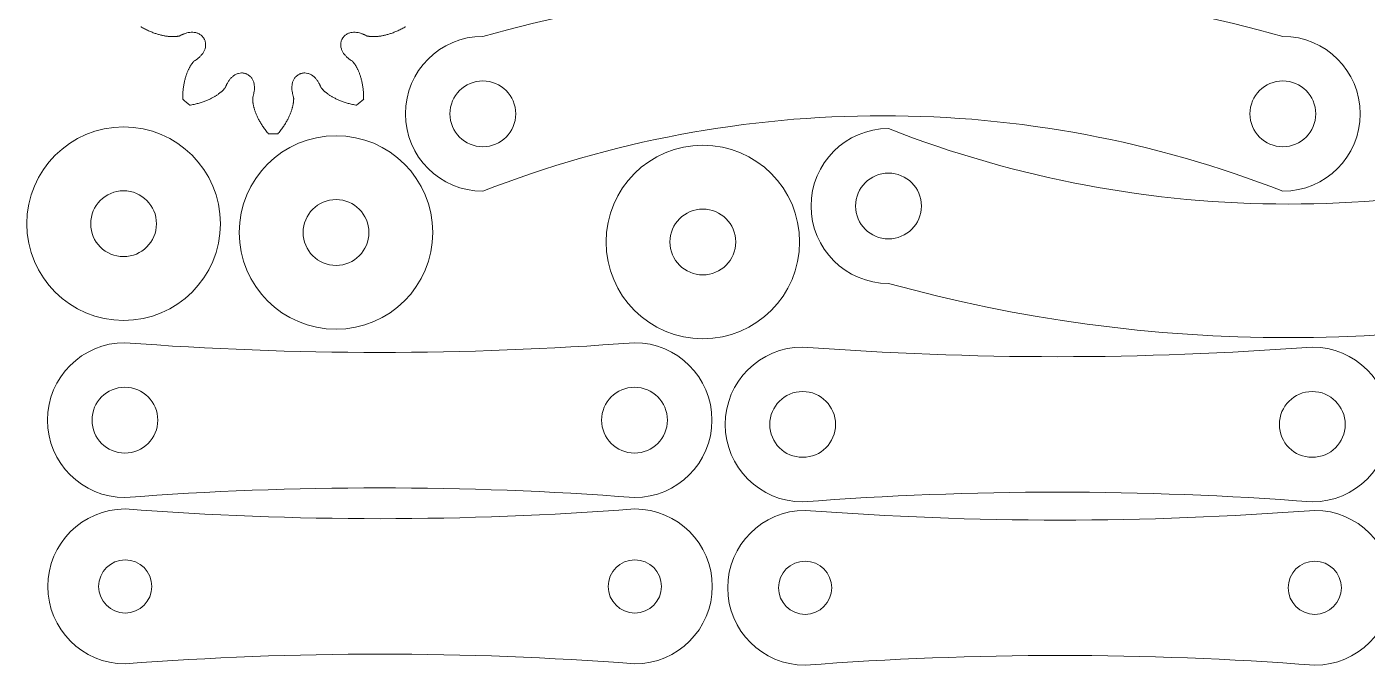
# Model space of a CAD drawing. Header units: millimetres. Extents: x 0 to 200, y 0 to 199.
# Drawn here: x 59.5 to 128.7, y 0.5 to 33.5 of the extents above; entities that cross this region are included whole.
import ezdxf

# ---------------------------------------------------------------- set-up
doc = ezdxf.new("R2010")
doc.units = ezdxf.units.MM

msp = doc.modelspace()

# ---------------------------------------------------------------- linework, layer by layer
at = {"color": 7, "linetype": 'Continuous', "lineweight": 15}
for centre, radius in [((83.058, 28.997), 1.7), ((124.388, 28.997), 1.7), ((64.496, 23.316), 5), ((75.473, 22.864), 5), ((94.424, 22.373), 5), ((104.013, 24.232), 1.7), ((64.496, 23.316), 1.7), ((75.473, 22.864), 1.7), ((94.424, 22.373), 1.7), ((64.565, 13.168), 1.7), ((90.895, 13.168), 1.7), ((99.581, 12.946), 1.7), ((125.911, 12.946), 1.7), ((64.581, 4.576), 1.375), ((90.911, 4.576), 1.375), ((99.709, 4.505), 1.375), ((126.039, 4.505), 1.375)]:
    msp.add_circle(centre, radius, dxfattribs=at)
for centre, radius, start, end in [((103.723, -41.774), 77.574, 74.55049, 105.44951), ((72.225, 34.945), 4.127, 209.85495, 210.14505), ((72.225, 34.945), 4.127, 329.85495, 330.14505), ((83.058, 28.997), 4, 90, 180), ((124.388, 28.997), 4, 0, 90), ((72.225, 34.945), 4.127, 249.85495, 250.14505), ((72.225, 34.945), 4.127, 289.85495, 290.14505), ((72.225, 34.945), 6.985, 227.98569, 232.01431), ((72.225, 34.945), 6.985, 307.98569, 312.01431), ((83.058, 28.997), 4, 180, 270), ((103.723, -27.802), 56.699, 68.62512, 111.37488), ((124.388, 28.997), 4, 270, 0), ((72.225, 34.945), 6.985, 267.98569, 272.01431), ((104.013, 24.232), 4, 90, 180), ((124.678, 81.031), 56.699, 248.62512, 291.37488), ((104.013, 24.232), 4, 180, 270), ((124.678, 95.003), 77.574, 254.55049, 285.44951), ((64.565, 13.168), 4, 90, 180), ((77.73, 190.235), 173.567, 265.64996, 274.35004), ((90.895, 13.168), 4, 0, 90), ((99.581, 12.946), 4, 90, 180), ((112.746, 190.013), 173.567, 265.64996, 274.35004), ((125.911, 12.946), 4, 0, 90), ((64.565, 13.168), 4, 180, 270), ((90.895, 13.168), 4, 270, 0), ((99.581, 12.946), 4, 180, 270), ((125.911, 12.946), 4, 270, 0), ((77.73, -163.899), 173.567, 85.64996, 94.35004), ((112.746, -164.122), 173.567, 85.64996, 94.35004), ((64.581, 4.576), 4, 90, 180), ((77.746, 181.643), 173.567, 265.64996, 274.35004), ((90.911, 4.576), 4, 0, 90), ((99.709, 4.505), 4, 90, 180), ((112.874, 181.572), 173.567, 265.64996, 274.35004), ((126.039, 4.505), 4, 0, 90), ((64.581, 4.576), 4, 180, 270), ((90.911, 4.576), 4, 270, 0), ((99.709, 4.505), 4, 180, 270), ((126.039, 4.505), 4, 270, 0), ((77.746, -172.491), 173.567, 85.64996, 94.35004), ((112.874, -172.562), 173.567, 85.64996, 94.35004)]:
    msp.add_arc(centre, radius, start, end, dxfattribs=at)
for points, knots in [([(67.402, 33.025), (67.4, 33.025), (67.395, 33.023), (67.384, 33.02), (67.368, 33.015), (67.349, 33.011), (67.326, 33.006), (67.3, 33.001), (67.269, 32.997), (67.235, 32.992), (67.197, 32.988), (67.156, 32.985), (67.111, 32.983), (67.062, 32.982), (67.01, 32.982), (66.954, 32.984), (66.894, 32.987), (66.831, 32.993), (66.765, 33), (66.695, 33.009), (66.622, 33.021), (66.546, 33.036), (66.467, 33.053), (66.384, 33.074), (66.299, 33.097), (66.211, 33.124), (66.12, 33.154), (66.026, 33.188), (65.931, 33.225), (65.833, 33.267), (65.732, 33.313), (65.63, 33.362), (65.526, 33.416), (65.447, 33.46), (65.402, 33.486), (65.393, 33.491)], [0, 0, 0, 0, 0.0020396, 0.0077844, 0.0151706, 0.0241982, 0.0348672, 0.0471776, 0.0611293, 0.0767225, 0.093957, 0.1128329, 0.1333502, 0.1555088, 0.1793089, 0.2047503, 0.2318331, 0.2605573, 0.2909229, 0.3229298, 0.3565782, 0.3918679, 0.428799, 0.4673715, 0.5075853, 0.5494406, 0.5929372, 0.6380752, 0.6848546, 0.7332754, 0.7833375, 0.8350411, 0.888386, 0.9433723, 0.958369, 0.958369, 0.958369, 0.958369]), ([(79.057, 33.491), (79.047, 33.486), (79.003, 33.46), (78.924, 33.416), (78.82, 33.362), (78.717, 33.313), (78.617, 33.267), (78.519, 33.225), (78.423, 33.188), (78.33, 33.154), (78.239, 33.124), (78.151, 33.097), (78.065, 33.074), (77.983, 33.053), (77.904, 33.036), (77.827, 33.021), (77.754, 33.009), (77.685, 33), (77.618, 32.993), (77.555, 32.987), (77.496, 32.984), (77.44, 32.982), (77.387, 32.982), (77.339, 32.983), (77.293, 32.985), (77.252, 32.988), (77.214, 32.992), (77.18, 32.997), (77.15, 33.001), (77.123, 33.006), (77.1, 33.011), (77.081, 33.015), (77.065, 33.02), (77.055, 33.023), (77.049, 33.025), (77.048, 33.025)], [0.041631, 0.041631, 0.041631, 0.041631, 0.0566277, 0.111614, 0.1649589, 0.2166625, 0.2667246, 0.3151454, 0.3619248, 0.4070628, 0.4505594, 0.4924147, 0.5326285, 0.571201, 0.6081321, 0.6434218, 0.6770702, 0.7090771, 0.7394427, 0.7681669, 0.7952497, 0.8206911, 0.8444912, 0.8666498, 0.8871671, 0.906043, 0.9232775, 0.9388707, 0.9528224, 0.9651328, 0.9758018, 0.9848294, 0.9922156, 0.9979604, 1, 1, 1, 1]), ([(68.645, 32.891), (68.638, 32.901), (68.601, 32.961), (68.516, 33.056), (68.375, 33.145), (68.223, 33.195), (68.069, 33.214), (67.914, 33.206), (67.758, 33.176), (67.638, 33.136), (67.552, 33.1), (67.484, 33.069), (67.434, 33.043), (67.402, 33.025)], [0, 0, 0, 0, 0.02741, 0.15224, 0.271253, 0.384684, 0.495137, 0.605739, 0.719198, 0.83759, 0.878445, 0.920064, 1, 1, 1, 1]), ([(68.15, 31.729), (68.182, 31.748), (68.229, 31.778), (68.29, 31.821), (68.364, 31.878), (68.459, 31.962), (68.563, 32.081), (68.647, 32.212), (68.708, 32.355), (68.74, 32.511), (68.734, 32.678), (68.694, 32.799), (68.661, 32.861), (68.655, 32.873)], [0, 0, 0, 0, 0.079936, 0.121555, 0.16241, 0.280802, 0.394261, 0.504863, 0.615316, 0.728747, 0.84776, 0.97259, 1, 1, 1, 1]), ([(75.794, 32.873), (75.788, 32.861), (75.755, 32.799), (75.715, 32.678), (75.709, 32.511), (75.741, 32.355), (75.802, 32.212), (75.886, 32.081), (75.991, 31.962), (76.085, 31.878), (76.159, 31.821), (76.22, 31.778), (76.268, 31.748), (76.299, 31.729)], [0, 0, 0, 0, 0.02741, 0.15224, 0.271253, 0.384684, 0.495137, 0.605739, 0.719198, 0.83759, 0.878445, 0.920064, 1, 1, 1, 1]), ([(77.048, 33.025), (77.015, 33.043), (76.966, 33.069), (76.897, 33.1), (76.812, 33.136), (76.692, 33.176), (76.536, 33.206), (76.381, 33.214), (76.226, 33.195), (76.075, 33.145), (75.933, 33.056), (75.849, 32.961), (75.811, 32.901), (75.804, 32.891)], [0, 0, 0, 0, 0.079936, 0.121555, 0.16241, 0.280802, 0.394261, 0.504863, 0.615316, 0.728747, 0.84776, 0.97259, 1, 1, 1, 1]), ([(67.55, 29.756), (67.55, 29.767), (67.549, 29.818), (67.551, 29.908), (67.556, 30.026), (67.564, 30.139), (67.575, 30.249), (67.588, 30.355), (67.604, 30.456), (67.621, 30.554), (67.64, 30.648), (67.661, 30.738), (67.684, 30.823), (67.707, 30.905), (67.732, 30.982), (67.757, 31.055), (67.783, 31.125), (67.81, 31.19), (67.837, 31.251), (67.864, 31.308), (67.891, 31.361), (67.917, 31.411), (67.943, 31.456), (67.968, 31.498), (67.993, 31.536), (68.016, 31.57), (68.038, 31.601), (68.059, 31.628), (68.078, 31.652), (68.096, 31.673), (68.112, 31.69), (68.125, 31.705), (68.137, 31.716), (68.145, 31.724), (68.149, 31.728), (68.15, 31.729)], [0.041631, 0.041631, 0.041631, 0.041631, 0.0566277, 0.111614, 0.1649589, 0.2166625, 0.2667246, 0.3151454, 0.3619248, 0.4070628, 0.4505594, 0.4924147, 0.5326285, 0.571201, 0.6081321, 0.6434218, 0.6770702, 0.7090771, 0.7394427, 0.7681669, 0.7952497, 0.8206911, 0.8444912, 0.8666498, 0.8871671, 0.906043, 0.9232775, 0.9388707, 0.9528224, 0.9651328, 0.9758018, 0.9848294, 0.9922156, 0.9979604, 1, 1, 1, 1]), ([(76.299, 31.729), (76.301, 31.728), (76.305, 31.724), (76.313, 31.716), (76.324, 31.705), (76.338, 31.69), (76.354, 31.673), (76.371, 31.652), (76.39, 31.628), (76.411, 31.601), (76.433, 31.57), (76.457, 31.536), (76.481, 31.498), (76.506, 31.456), (76.532, 31.411), (76.559, 31.361), (76.586, 31.308), (76.613, 31.251), (76.639, 31.19), (76.666, 31.125), (76.692, 31.055), (76.718, 30.982), (76.742, 30.905), (76.766, 30.823), (76.788, 30.738), (76.809, 30.648), (76.829, 30.554), (76.846, 30.456), (76.861, 30.355), (76.874, 30.249), (76.885, 30.139), (76.893, 30.026), (76.898, 29.908), (76.9, 29.818), (76.9, 29.767), (76.9, 29.756)], [0, 0, 0, 0, 0.0020396, 0.0077844, 0.0151706, 0.0241982, 0.0348672, 0.0471776, 0.0611293, 0.0767225, 0.093957, 0.1128329, 0.1333502, 0.1555088, 0.1793089, 0.2047503, 0.2318331, 0.2605573, 0.2909229, 0.3229298, 0.3565782, 0.3918679, 0.428799, 0.4673715, 0.5075853, 0.5494406, 0.5929372, 0.6380752, 0.6848546, 0.7332754, 0.7833375, 0.8350411, 0.888386, 0.9433723, 0.958369, 0.958369, 0.958369, 0.958369]), ([(70.803, 31.07), (70.791, 31.074), (70.724, 31.096), (70.598, 31.114), (70.433, 31.091), (70.284, 31.033), (70.154, 30.948), (70.04, 30.842), (69.941, 30.718), (69.874, 30.611), (69.831, 30.528), (69.799, 30.461), (69.778, 30.408), (69.765, 30.374)], [0, 0, 0, 0, 0.02741, 0.15224, 0.271253, 0.384684, 0.495137, 0.605739, 0.719198, 0.83759, 0.878445, 0.920064, 1, 1, 1, 1]), ([(71.171, 29.862), (71.183, 29.897), (71.2, 29.951), (71.219, 30.023), (71.239, 30.114), (71.257, 30.239), (71.261, 30.398), (71.241, 30.552), (71.196, 30.701), (71.12, 30.841), (71.008, 30.965), (70.9, 31.032), (70.835, 31.058), (70.823, 31.063)], [0, 0, 0, 0, 0.079936, 0.121555, 0.16241, 0.280802, 0.394261, 0.504863, 0.615316, 0.728747, 0.84776, 0.97259, 1, 1, 1, 1]), ([(73.627, 31.063), (73.615, 31.058), (73.55, 31.032), (73.441, 30.965), (73.329, 30.841), (73.253, 30.701), (73.208, 30.552), (73.189, 30.398), (73.192, 30.239), (73.21, 30.114), (73.231, 30.023), (73.249, 29.951), (73.267, 29.897), (73.278, 29.862)], [0, 0, 0, 0, 0.02741, 0.15224, 0.271253, 0.384684, 0.495137, 0.605739, 0.719198, 0.83759, 0.878445, 0.920064, 1, 1, 1, 1]), ([(74.685, 30.374), (74.671, 30.408), (74.651, 30.461), (74.618, 30.528), (74.575, 30.611), (74.509, 30.718), (74.409, 30.842), (74.296, 30.948), (74.165, 31.033), (74.017, 31.091), (73.851, 31.114), (73.725, 31.096), (73.658, 31.074), (73.646, 31.07)], [0, 0, 0, 0, 0.079936, 0.121555, 0.16241, 0.280802, 0.394261, 0.504863, 0.615316, 0.728747, 0.84776, 0.97259, 1, 1, 1, 1]), ([(69.765, 30.374), (69.764, 30.373), (69.761, 30.368), (69.754, 30.359), (69.745, 30.345), (69.733, 30.33), (69.719, 30.311), (69.701, 30.29), (69.681, 30.267), (69.658, 30.242), (69.632, 30.215), (69.602, 30.186), (69.569, 30.155), (69.532, 30.123), (69.492, 30.089), (69.448, 30.055), (69.4, 30.019), (69.348, 29.983), (69.293, 29.946), (69.233, 29.908), (69.17, 29.87), (69.102, 29.832), (69.03, 29.795), (68.954, 29.757), (68.873, 29.72), (68.789, 29.684), (68.7, 29.649), (68.606, 29.615), (68.509, 29.582), (68.407, 29.551), (68.301, 29.521), (68.19, 29.494), (68.076, 29.468), (67.987, 29.451), (67.937, 29.442), (67.926, 29.44)], [0, 0, 0, 0, 0.0020396, 0.0077844, 0.0151706, 0.0241982, 0.0348672, 0.0471776, 0.0611293, 0.0767225, 0.093957, 0.1128329, 0.1333502, 0.1555088, 0.1793089, 0.2047503, 0.2318331, 0.2605573, 0.2909229, 0.3229298, 0.3565782, 0.3918679, 0.428799, 0.4673715, 0.5075853, 0.5494406, 0.5929372, 0.6380752, 0.6848546, 0.7332754, 0.7833375, 0.8350411, 0.888386, 0.9433723, 0.958369, 0.958369, 0.958369, 0.958369]), ([(71.979, 27.965), (71.972, 27.973), (71.939, 28.012), (71.882, 28.083), (71.811, 28.176), (71.744, 28.268), (71.682, 28.359), (71.624, 28.448), (71.57, 28.536), (71.521, 28.622), (71.475, 28.706), (71.434, 28.789), (71.396, 28.868), (71.361, 28.946), (71.331, 29.021), (71.303, 29.094), (71.278, 29.164), (71.257, 29.231), (71.238, 29.295), (71.222, 29.356), (71.208, 29.414), (71.197, 29.469), (71.188, 29.52), (71.18, 29.569), (71.175, 29.613), (71.17, 29.655), (71.168, 29.692), (71.166, 29.727), (71.165, 29.757), (71.166, 29.784), (71.166, 29.808), (71.167, 29.828), (71.169, 29.844), (71.17, 29.855), (71.171, 29.861), (71.171, 29.862)], [0.041631, 0.041631, 0.041631, 0.041631, 0.0566277, 0.111614, 0.1649589, 0.2166625, 0.2667246, 0.3151454, 0.3619248, 0.4070628, 0.4505594, 0.4924147, 0.5326285, 0.571201, 0.6081321, 0.6434218, 0.6770702, 0.7090771, 0.7394427, 0.7681669, 0.7952497, 0.8206911, 0.8444912, 0.8666498, 0.8871671, 0.906043, 0.9232775, 0.9388707, 0.9528224, 0.9651328, 0.9758018, 0.9848294, 0.9922156, 0.9979604, 1, 1, 1, 1]), ([(73.278, 29.862), (73.279, 29.861), (73.279, 29.855), (73.281, 29.844), (73.282, 29.828), (73.283, 29.808), (73.284, 29.784), (73.284, 29.757), (73.283, 29.727), (73.282, 29.692), (73.279, 29.655), (73.275, 29.613), (73.269, 29.569), (73.262, 29.52), (73.253, 29.469), (73.241, 29.414), (73.227, 29.356), (73.211, 29.295), (73.193, 29.231), (73.171, 29.164), (73.147, 29.094), (73.119, 29.021), (73.088, 28.946), (73.054, 28.868), (73.016, 28.789), (72.974, 28.706), (72.929, 28.622), (72.879, 28.536), (72.826, 28.448), (72.768, 28.359), (72.705, 28.268), (72.639, 28.176), (72.567, 28.083), (72.51, 28.012), (72.477, 27.973), (72.47, 27.965)], [0, 0, 0, 0, 0.0020396, 0.0077844, 0.0151706, 0.0241982, 0.0348672, 0.0471776, 0.0611293, 0.0767225, 0.093957, 0.1128329, 0.1333502, 0.1555088, 0.1793089, 0.2047503, 0.2318331, 0.2605573, 0.2909229, 0.3229298, 0.3565782, 0.3918679, 0.428799, 0.4673715, 0.5075853, 0.5494406, 0.5929372, 0.6380752, 0.6848546, 0.7332754, 0.7833375, 0.8350411, 0.888386, 0.9433723, 0.958369, 0.958369, 0.958369, 0.958369]), ([(76.524, 29.44), (76.513, 29.442), (76.462, 29.451), (76.374, 29.468), (76.259, 29.494), (76.149, 29.521), (76.043, 29.551), (75.941, 29.582), (75.843, 29.615), (75.75, 29.649), (75.661, 29.684), (75.576, 29.72), (75.496, 29.757), (75.42, 29.795), (75.348, 29.832), (75.28, 29.87), (75.216, 29.908), (75.157, 29.946), (75.101, 29.983), (75.049, 30.019), (75.002, 30.055), (74.958, 30.089), (74.917, 30.123), (74.881, 30.155), (74.848, 30.186), (74.818, 30.215), (74.791, 30.242), (74.768, 30.267), (74.748, 30.29), (74.731, 30.311), (74.716, 30.33), (74.704, 30.345), (74.695, 30.359), (74.689, 30.368), (74.686, 30.373), (74.685, 30.374)], [0.041631, 0.041631, 0.041631, 0.041631, 0.0566277, 0.111614, 0.1649589, 0.2166625, 0.2667246, 0.3151454, 0.3619248, 0.4070628, 0.4505594, 0.4924147, 0.5326285, 0.571201, 0.6081321, 0.6434218, 0.6770702, 0.7090771, 0.7394427, 0.7681669, 0.7952497, 0.8206911, 0.8444912, 0.8666498, 0.8871671, 0.906043, 0.9232775, 0.9388707, 0.9528224, 0.9651328, 0.9758018, 0.9848294, 0.9922156, 0.9979604, 1, 1, 1, 1])]:
    msp.add_open_spline(points, degree=3, knots=knots, dxfattribs=at)

doc.saveas('drawing.dxf')
